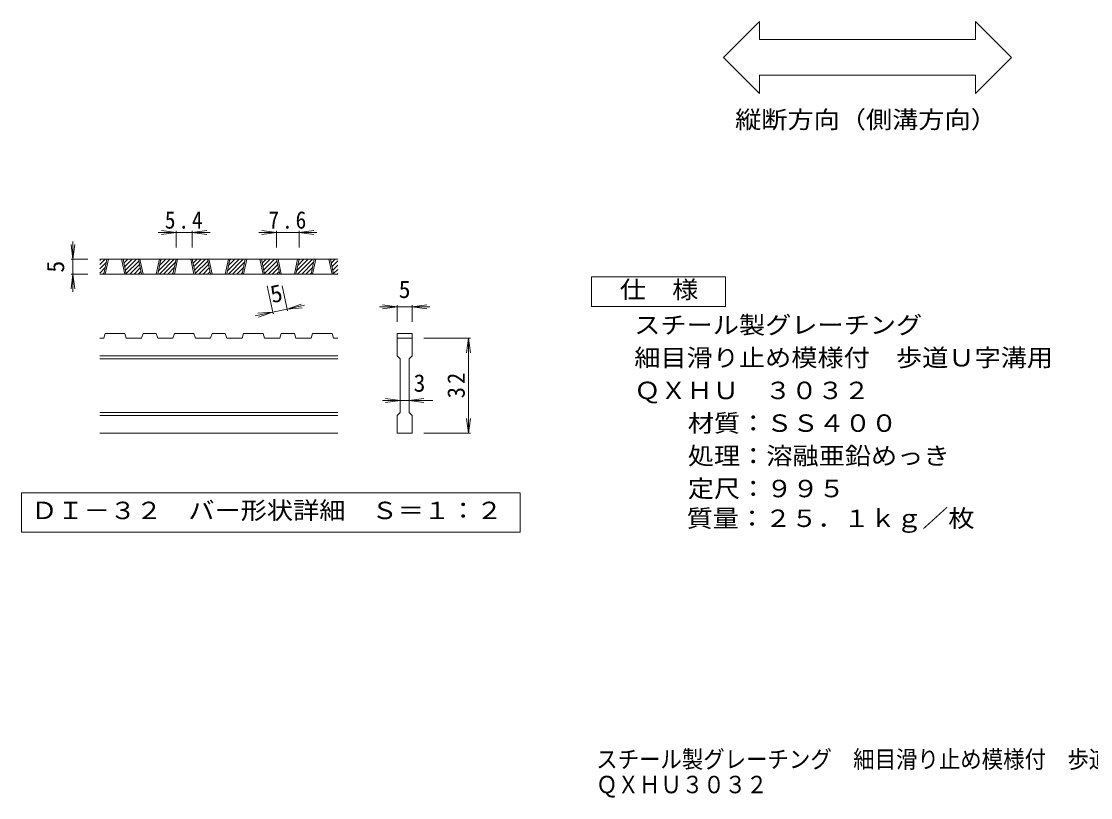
# Model space of a CAD drawing. Units: millimetres, scale not verified, with parts at other scales. Extents: x -892 to 910, y -686 to 608.
# Drawn here: x -892 to 6, y -686 to -33 of the extents above; entities that cross this region are included whole.
import ezdxf
from ezdxf.enums import TextEntityAlignment as Align

# ---------------------------------------------------------------- set-up
doc = ezdxf.new("R2010")
doc.units = ezdxf.units.MM
doc.header["$LTSCALE"] = 5
for name, color, linetype, lineweight in [('1-5_1-5ﾚｲﾔ', 7, 'Continuous', 9), ('D-0', 3, 'Continuous', 9), ('D-4', 7, 'Continuous', 9)]:
    doc.layers.add(name, color=color, linetype=linetype, lineweight=lineweight)
doc.layers.add('F-4_F-4ﾚｲﾔ', color=2, linetype='Continuous')
doc.styles.add('ＭＳ ゴシック', font='')
doc.styles.get('ＭＳ ゴシック').set_extended_font_data('MS Gothic')

msp = doc.modelspace()

# ---------------------------------------------------------------- linework, layer by layer
at = {"layer": '1-5_1-5ﾚｲﾔ'}
for p, q in [((-272.104, -33.346), (-302.41, -63.652)), ((-272.104, -33.346), (-272.104, -48.652)), ((-90.828, -33.346), (-60.522, -63.652)), ((-90.828, -33.346), (-90.828, -48.652)), ((-272.104, -48.652), (-90.828, -48.652)), ((-302.41, -63.652), (-272.104, -93.958)), ((-60.522, -63.652), (-90.828, -93.958)), ((-272.104, -78.652), (-272.104, -93.958)), ((-272.104, -78.652), (-90.828, -78.652)), ((-90.828, -78.652), (-90.828, -93.958))]:
    msp.add_line(p, q, dxfattribs=at)
at = {"layer": '1-5_1-5ﾚｲﾔ', "color": 2}
msp.add_lwpolyline([(-413.374, -273.012), (-413.374, -248.011), (-300.874, -248.011), (-300.874, -273.012)], close=True, dxfattribs=at)
at = {"layer": 'D-0'}
for p, q in [((-826.673, -237.828), (-822.14, -233.295)), ((-826.673, -234.292), (-825.675, -233.295)), ((-626.673, -233.295), (-826.673, -233.295)), ((-823.235, -245.795), (-820.56, -233.295)), ((-821.985, -245.795), (-819.31, -233.295)), ((-808.235, -233.295), (-805.56, -245.795)), ((-806.985, -233.295), (-804.31, -245.795)), ((-806.899, -233.694), (-806.5, -233.295)), ((-806.276, -236.606), (-802.965, -233.295)), ((-805.653, -239.518), (-799.429, -233.295)), ((-805.03, -242.431), (-795.894, -233.295)), ((-791.527, -245.795), (-794.202, -233.295)), ((-790.277, -245.795), (-792.952, -233.295)), ((-776.527, -233.295), (-779.202, -245.795)), ((-775.277, -233.295), (-777.952, -245.795)), ((-777.364, -243.049), (-767.609, -233.295)), ((-776.574, -245.795), (-764.074, -233.295)), ((-776.402, -238.551), (-771.145, -233.295)), ((-775.439, -234.053), (-774.68, -233.295)), ((-765.169, -245.795), (-762.494, -233.295)), ((-763.919, -245.795), (-761.244, -233.295)), ((-750.169, -233.295), (-747.494, -245.795)), ((-748.919, -233.295), (-746.244, -245.795)), ((-748.833, -233.694), (-748.434, -233.295)), ((-748.21, -236.606), (-744.899, -233.295)), ((-747.587, -239.518), (-741.363, -233.295)), ((-746.964, -242.431), (-737.828, -233.295)), ((-733.461, -245.795), (-736.136, -233.295)), ((-732.211, -245.795), (-734.886, -233.295)), ((-718.461, -233.295), (-721.136, -245.795)), ((-717.211, -233.295), (-719.886, -245.795)), ((-719.298, -243.049), (-709.543, -233.295)), ((-718.508, -245.795), (-706.008, -233.295)), ((-718.336, -238.551), (-713.079, -233.295)), ((-717.373, -234.053), (-716.614, -233.295)), ((-707.103, -245.795), (-704.428, -233.295)), ((-705.853, -245.795), (-703.178, -233.295)), ((-692.103, -233.295), (-689.428, -245.795)), ((-690.853, -233.295), (-688.178, -245.795)), ((-690.767, -233.694), (-690.368, -233.295)), ((-690.144, -236.606), (-686.833, -233.295)), ((-689.521, -239.518), (-683.297, -233.295)), ((-688.898, -242.431), (-679.762, -233.295)), ((-675.395, -245.795), (-678.07, -233.295)), ((-674.145, -245.795), (-676.82, -233.295)), ((-660.395, -233.295), (-663.07, -245.795)), ((-659.145, -233.295), (-661.82, -245.795)), ((-661.232, -243.049), (-651.477, -233.295)), ((-660.442, -245.795), (-647.942, -233.295)), ((-660.27, -238.551), (-655.013, -233.295)), ((-659.307, -234.053), (-658.548, -233.295)), ((-649.037, -245.795), (-646.362, -233.295)), ((-647.787, -245.795), (-645.112, -233.295)), ((-634.037, -233.295), (-631.362, -245.795)), ((-632.787, -233.295), (-630.112, -245.795)), ((-632.701, -233.694), (-632.302, -233.295)), ((-632.078, -236.606), (-628.767, -233.295)), ((-826.673, -241.363), (-821.092, -235.782)), ((-826.673, -244.899), (-822.055, -240.28)), ((-804.406, -245.343), (-793.877, -234.813)), ((-801.323, -245.795), (-793.253, -237.726)), ((-797.787, -245.795), (-792.63, -240.638)), ((-773.038, -245.795), (-763.026, -235.782)), ((-769.503, -245.795), (-763.989, -240.28)), ((-746.34, -245.343), (-735.811, -234.813)), ((-743.257, -245.795), (-735.187, -237.726)), ((-739.721, -245.795), (-734.564, -240.638)), ((-714.972, -245.795), (-704.96, -235.782)), ((-711.437, -245.795), (-705.923, -240.28)), ((-688.274, -245.343), (-677.745, -234.813)), ((-685.191, -245.795), (-677.121, -237.726)), ((-681.655, -245.795), (-676.498, -240.638)), ((-656.906, -245.795), (-646.894, -235.782)), ((-653.371, -245.795), (-647.857, -240.28)), ((-631.455, -239.518), (-626.673, -234.737)), ((-630.831, -242.431), (-626.673, -238.272)), ((-630.208, -245.343), (-626.673, -241.808)), ((-626.673, -245.795), (-826.673, -245.795)), ((-824.033, -245.795), (-823.017, -244.779)), ((-794.252, -245.795), (-792.007, -243.55)), ((-765.967, -245.795), (-764.951, -244.779)), ((-736.186, -245.795), (-733.941, -243.55)), ((-707.901, -245.795), (-706.885, -244.779)), ((-678.12, -245.795), (-675.875, -243.55)), ((-649.835, -245.795), (-648.819, -244.779)), ((-627.125, -245.795), (-626.673, -245.343)), ((-823.235, -299.544), (-821.985, -295.795)), ((-805.56, -295.795), (-821.985, -295.795)), ((-805.56, -295.795), (-804.31, -299.544)), ((-791.527, -299.544), (-790.277, -295.795)), ((-779.202, -295.795), (-790.277, -295.795)), ((-779.202, -295.795), (-777.952, -299.544)), ((-765.169, -299.544), (-763.919, -295.795)), ((-747.494, -295.795), (-763.919, -295.795)), ((-746.244, -299.544), (-747.494, -295.795)), ((-733.461, -299.544), (-732.211, -295.795)), ((-721.136, -295.795), (-732.211, -295.795)), ((-721.136, -295.795), (-719.886, -299.544)), ((-707.103, -299.544), (-705.853, -295.795)), ((-705.853, -295.795), (-689.428, -295.795)), ((-688.178, -299.544), (-689.428, -295.795)), ((-675.395, -299.544), (-674.145, -295.795)), ((-663.07, -295.795), (-674.145, -295.795)), ((-663.07, -295.795), (-661.82, -299.544)), ((-649.037, -299.544), (-647.787, -295.795)), ((-647.787, -295.795), (-631.362, -295.795)), ((-630.112, -299.544), (-631.362, -295.795)), ((-576.673, -295.795), (-564.173, -295.795)), ((-576.673, -295.795), (-576.673, -299.544)), ((-564.173, -295.795), (-564.173, -299.544)), ((-823.235, -299.544), (-826.673, -299.544)), ((-791.527, -299.544), (-804.31, -299.544)), ((-765.169, -299.544), (-777.952, -299.544)), ((-733.461, -299.544), (-746.244, -299.544)), ((-707.103, -299.544), (-719.886, -299.544)), ((-675.395, -299.544), (-688.178, -299.544)), ((-649.037, -299.544), (-661.82, -299.544)), ((-626.673, -299.544), (-630.112, -299.544)), ((-576.673, -299.544), (-564.173, -299.544)), ((-576.673, -314.544), (-576.673, -299.544)), ((-564.173, -299.544), (-564.173, -314.544)), ((-626.673, -314.544), (-826.673, -314.544)), ((-626.673, -317.044), (-826.673, -317.044)), ((-576.673, -314.544), (-574.173, -317.044)), ((-566.673, -317.044), (-564.173, -314.544)), ((-566.673, -317.044), (-566.673, -362.045)), ((-626.673, -362.045), (-826.673, -362.045)), ((-626.673, -364.545), (-826.673, -364.545)), ((-566.673, -362.045), (-564.173, -364.545)), ((-564.173, -364.545), (-564.173, -379.545)), ((-626.673, -379.545), (-826.673, -379.545)), ((-564.173, -379.545), (-576.673, -379.545))]:
    msp.add_line(p, q, dxfattribs=at)
msp.add_lwpolyline([(-576.673, -379.545), (-576.673, -364.545), (-574.173, -362.045), (-574.173, -317.044)], dxfattribs=at)
at = {"layer": 'D-0', "color": 7}
msp.add_lwpolyline([(-892.5, -429.545), (-892.5, -462.77), (-473.346, -462.77), (-473.346, -429.545)], close=True, dxfattribs=at)
at = {"layer": 'D-4'}
for p, q in [((-762.494, -210.795), (-777.494, -210.795)), ((-762.494, -210.795), (-774.887, -209.163)), ((-762.494, -210.795), (-774.887, -212.426)), ((-762.494, -209.295), (-762.494, -223.295)), ((-748.919, -210.795), (-762.494, -210.795)), ((-748.919, -210.795), (-736.526, -209.163)), ((-748.919, -209.295), (-748.919, -223.295)), ((-748.919, -210.795), (-736.526, -212.426)), ((-748.919, -210.795), (-733.919, -210.795)), ((-678.07, -210.795), (-693.07, -210.795)), ((-678.07, -210.795), (-690.463, -209.163)), ((-678.07, -210.795), (-690.463, -212.426)), ((-678.07, -209.295), (-678.07, -223.295)), ((-659.145, -210.795), (-678.07, -210.795)), ((-659.145, -210.795), (-646.752, -209.163)), ((-659.145, -209.295), (-659.145, -223.295)), ((-659.145, -210.795), (-646.752, -212.426)), ((-659.145, -210.795), (-644.145, -210.795)), ((-849.173, -233.295), (-850.805, -220.902)), ((-849.173, -233.295), (-849.173, -218.295)), ((-849.173, -233.295), (-847.542, -220.902)), ((-850.673, -233.295), (-836.673, -233.295)), ((-849.173, -233.295), (-849.173, -245.795)), ((-849.173, -245.795), (-850.805, -258.188)), ((-850.673, -245.795), (-836.673, -245.795)), ((-849.173, -245.795), (-847.542, -258.188)), ((-849.173, -245.795), (-849.173, -260.795)), ((-681.026, -279.213), (-686.085, -255.573)), ((-668.803, -276.597), (-673.302, -255.573)), ((-681.34, -277.746), (-696.008, -280.885)), ((-681.34, -277.746), (-693.8, -278.744)), ((-681.34, -277.746), (-693.117, -281.935)), ((-669.117, -275.131), (-681.34, -277.746)), ((-669.117, -275.131), (-657.34, -270.942)), ((-669.117, -275.131), (-654.449, -271.992)), ((-669.117, -275.131), (-656.657, -274.133)), ((-576.673, -273.295), (-591.673, -273.295)), ((-576.673, -273.295), (-589.066, -271.663)), ((-576.673, -273.295), (-589.066, -274.926)), ((-576.673, -271.795), (-576.673, -285.795)), ((-564.173, -273.295), (-576.673, -273.295)), ((-564.173, -273.295), (-551.78, -271.663)), ((-564.173, -271.795), (-564.173, -285.795)), ((-564.173, -273.295), (-551.78, -274.926)), ((-564.173, -273.295), (-549.173, -273.295)), ((-515.173, -299.544), (-554.173, -299.544)), ((-516.673, -299.544), (-518.305, -311.938)), ((-516.673, -299.544), (-515.042, -311.938)), ((-516.673, -379.545), (-516.673, -299.544)), ((-574.173, -352.044), (-586.566, -350.413)), ((-566.673, -352.044), (-554.28, -350.413)), ((-574.173, -352.044), (-589.173, -352.044)), ((-574.173, -352.044), (-586.566, -353.676)), ((-566.673, -352.044), (-574.173, -352.044)), ((-566.673, -352.044), (-554.28, -353.676)), ((-566.673, -352.044), (-546.673, -352.044)), ((-516.673, -379.545), (-518.305, -367.152)), ((-516.673, -379.545), (-515.042, -367.152)), ((-515.173, -379.545), (-554.173, -379.545))]:
    msp.add_line(p, q, dxfattribs=at)

# ---------------------------------------------------------------- texts
at = {"layer": '1-5_1-5ﾚｲﾔ', "color": 2, "style": 'ＭＳ ゴシック', "width": 1.1}
for s, p in [('縦断方向（側溝方向）', (-292.716, -127.613)), ('仕\u3000様', (-389.623, -270.511)), ('スチール製グレーチング', (-377.473, -300.271)), ('細目滑り止め模様付\u3000歩道Ｕ字溝用', (-377.473, -327.771)), ('ＱＸＨＵ\u3000３０３２', (-377.473, -355.271)), ('材質：ＳＳ４００', (-332.473, -382.769)), ('処理：溶融亜鉛めっき', (-332.473, -410.27)), ('定尺：９９５', (-332.473, -437.77)), ('\u3000\u3000質量：２５．１ｋｇ／枚', (-377.473, -462.77))]:
    msp.add_text(s, height=14.66, dxfattribs=at).set_placement(p, align=Align.BOTTOM_LEFT)
at = {"layer": 'D-0', "color": 2, "style": 'ＭＳ ゴシック', "width": 1.1}
msp.add_text('ＤＩ－３２\u3000バー形状詳細\u3000Ｓ＝１：２', height=14.66, dxfattribs=at).set_placement((-884.173, -456.157), align=Align.BOTTOM_LEFT)
at = {"layer": 'D-4', "color": 2, "style": 'ＭＳ ゴシック'}
for rotation, p in [(90, (-852.173, -244.545)), (12.079, (-680.746, -274.551))]:
    msp.add_text('5', height=14.66, rotation=rotation, dxfattribs=at).set_placement(p, align=Align.BOTTOM_LEFT)
for s, p in [('5', (-575.423, -270.295)), ('3', (-562.923, -349.044))]:
    msp.add_text(s, height=14.66, dxfattribs=at).set_placement(p, align=Align.BOTTOM_LEFT)
at = {"layer": 'D-4', "color": 2, "char_height": 14.66, "attachment_point": 7, "style": 'ＭＳ ゴシック'}
for s, insert in [('\\T1.27;\\W0.9;5.4', (-771.956, -207.795)), ('\\T1.27;\\W0.9;7.6', (-684.857, -207.795))]:
    msp.add_mtext(s, dxfattribs=dict(at, insert=insert))
at = {"layer": 'D-4', "color": 2, "insert": (-519.673, -350.17), "char_height": 14.66, "attachment_point": 7, "rotation": 90, "style": 'ＭＳ ゴシック'}
msp.add_mtext('\\T1.27;\\W0.95;32', dxfattribs=at)
at = {"layer": 'F-4_F-4ﾚｲﾔ', "style": 'ＭＳ ゴシック', "width": 0.9}
for s, p in [('スチール製グレーチング\u3000細目滑り止め模様付\u3000歩道Ｕ字溝用', (-409.447, -665.304)), ('ＱＸＨＵ３０３２', (-409.447, -686.554))]:
    msp.add_text(s, height=14.66, dxfattribs=at).set_placement(p, align=Align.BOTTOM_LEFT)

doc.saveas('drawing.dxf')
